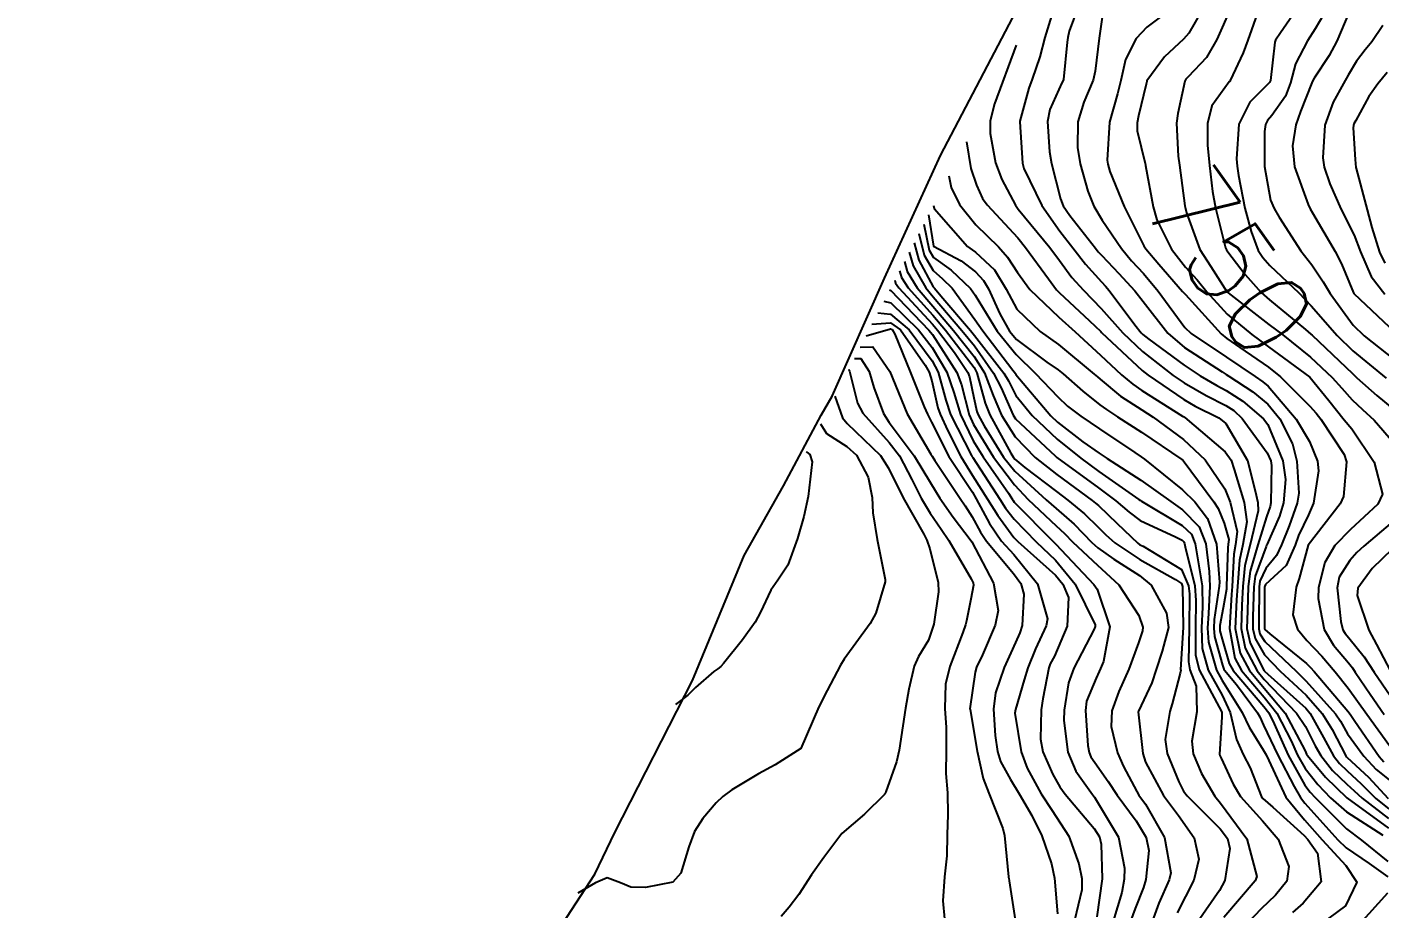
# Model space of a CAD drawing. Header units: metres. Extents: x 318500 to 325275, y 7408834 to 7428799.
# Drawn here: x 321997.1 to 322061.5, y 7417829.6 to 7417871.5 of the extents above; entities that cross this region are included whole.
import ezdxf
from ezdxf.enums import TextEntityAlignment as Align

# ---------------------------------------------------------------- set-up
doc = ezdxf.new("R2010")
doc.units = ezdxf.units.M
doc.header["$MEASUREMENT"] = 0
for name, color, linetype in [('Area', 45, 'Continuous'), ('Cotas', 45, 'Continuous'), ('Curvas de Nivel 1m', 11, 'Continuous'), ('Curvas de Nivel 5m', 15, 'Continuous'), ('Vias Primárias', 230, 'Continuous')]:
    doc.layers.add(name, color=color, linetype=linetype)
doc.styles.add('Style-STANDARD', font='STANDARD.shx')

msp = doc.modelspace()

# ---------------------------------------------------------------- linework, layer by layer
at = {"layer": 'Area'}
msp.add_lwpolyline([(321997.402, 7417779.379), (322002.052, 7417788.598), (322008.605, 7417801.144), (322009.762, 7417803.532), (322009.995, 7417804.3), (322013.489, 7417811.569), (322014.611, 7417813.373), (322017.742, 7417819.95), (322021.242, 7417826.801), (322024.114, 7417831.201), (322025.063, 7417833.19), (322028.756, 7417840.429), (322031.225, 7417846.369), (322033.083, 7417849.694), (322034.879, 7417853.042), (322035.413, 7417853.954), (322037.887, 7417859.572), (322040.56, 7417865.408), (322046.396, 7417876.553)], dxfattribs=at)
at = {"layer": 'Curvas de Nivel 1m', "flags": 128}
for points, elevation in [([(322046.034, 7417872.673), (322045.519, 7417871.028), (322045.285, 7417870.096), (322044.921, 7417869.034), (322044.763, 7417868.606), (322044.341, 7417867.04), (322044.335, 7417867.015), (322044.467, 7417865.038), (322044.527, 7417864.788), (322045.387, 7417863.029), (322046.242, 7417861.809), (322046.858, 7417861.011), (322047.456, 7417860.235), (322048.214, 7417859.396), (322048.413, 7417859.188), (322048.59, 7417858.984), (322049.802, 7417857.349), (322050.105, 7417856.961), (322050.179, 7417856.889), (322050.467, 7417856.665), (322052.157, 7417855.424), (322052.905, 7417854.929), (322053.698, 7417854.469), (322054.143, 7417854.23), (322054.948, 7417853.708), (322055.925, 7417852.883), (322056.126, 7417852.605), (322056.839, 7417850.873), (322056.966, 7417849.992), (322056.871, 7417848.872), (322056.689, 7417848.249), (322056.088, 7417846.88), (322056.073, 7417846.856), (322056.049, 7417846.806), (322055.529, 7417845.385), (322055.463, 7417844.888), (322055.424, 7417843.463), (322055.419, 7417842.889), (322055.522, 7417842.424), (322055.978, 7417841.648), (322056.713, 7417840.873), (322057.953, 7417839.729), (322058.722, 7417838.848), (322059.187, 7417838.099), (322059.846, 7417836.831), (322059.873, 7417836.794), (322059.909, 7417836.758), (322060.915, 7417835.83), (322061.858, 7417834.8)], 754), ([(322047.298, 7417873.006), (322046.685, 7417871.328), (322046.61, 7417871.016), (322046.585, 7417870.798), (322046.404, 7417869.019), (322046.389, 7417868.97), (322046.338, 7417868.866), (322045.754, 7417867.59), (322045.65, 7417867.027), (322045.745, 7417865.576), (322045.836, 7417865.025), (322046.265, 7417863.346), (322046.399, 7417863.018), (322046.715, 7417862.551), (322047.934, 7417860.994), (322048.065, 7417860.829), (322048.227, 7417860.648), (322049.037, 7417859.797), (322049.798, 7417858.966), (322050.202, 7417858.452), (322051.379, 7417856.948), (322052.17, 7417856.273), (322053.956, 7417855.11), (322054.151, 7417854.985), (322054.274, 7417854.908), (322055.414, 7417854.162), (322056.137, 7417853.566), (322056.701, 7417852.874), (322057.298, 7417851.682), (322057.519, 7417850.866), (322057.61, 7417849.332), (322057.532, 7417848.865), (322057.141, 7417847.788), (322056.785, 7417846.873), (322056.54, 7417846.378), (322056.033, 7417845.748), (322055.757, 7417845.151), (322055.719, 7417844.885), (322055.697, 7417843.182), (322055.696, 7417842.884), (322055.749, 7417842.645), (322055.984, 7417842.275), (322057.477, 7417840.865), (322057.963, 7417840.398), (322059.354, 7417838.839), (322059.59, 7417838.491), (322059.926, 7417837.887), (322060.701, 7417836.818), (322061.283, 7417836.189), (322061.899, 7417835.701)], 753), ([(322048.39, 7417872.99), (322048.111, 7417870.994), (322047.917, 7417869.426), (322047.815, 7417868.998), (322047.377, 7417867.952), (322047.086, 7417867.008), (322047.077, 7417865.787), (322047.21, 7417865.006), (322047.569, 7417863.702), (322047.861, 7417862.996), (322048.25, 7417862.329), (322049.17, 7417860.976), (322049.652, 7417860.397), (322050.218, 7417859.794), (322050.922, 7417858.953), (322052.184, 7417857.224), (322052.483, 7417856.935), (322054.164, 7417855.813), (322055.537, 7417854.889), (322055.901, 7417854.637), (322056.145, 7417854.429), (322057.477, 7417852.867), (322058.114, 7417851.799), (322058.491, 7417850.854), (322058.543, 7417850.404), (322058.298, 7417848.857), (322058.064, 7417848.303), (322057.594, 7417847.325), (322057.439, 7417846.866), (322057.002, 7417845.903), (322056.022, 7417844.99), (322055.983, 7417844.918), (322055.978, 7417844.881), (322055.972, 7417842.898), (322055.974, 7417842.88), (322055.99, 7417842.85), (322056.221, 7417842.644), (322057.974, 7417841.236), (322058.163, 7417841.048), (322058.333, 7417840.855), (322059.942, 7417838.967), (322060.043, 7417838.828), (322060.267, 7417838.493), (322061.433, 7417836.807), (322061.655, 7417836.551)], 752), ([(322052.269, 7417872.941), (322050.375, 7417871.507), (322049.867, 7417870.968), (322049.36, 7417869.97), (322049.138, 7417868.978), (322048.975, 7417868.336), (322048.601, 7417866.986), (322048.491, 7417865.186), (322048.519, 7417864.987), (322048.618, 7417864.652), (322049.296, 7417862.974), (322050.232, 7417861.1), (322050.325, 7417860.959), (322050.944, 7417860.231), (322052.075, 7417858.941), (322052.208, 7417858.785), (322053.907, 7417856.914), (322054.177, 7417856.696), (322054.801, 7417856.27), (322056.157, 7417855.338), (322056.74, 7417854.874), (322058.136, 7417853.478), (322058.425, 7417853.147), (322058.648, 7417852.852), (322059.764, 7417851.177), (322059.876, 7417850.833), (322059.726, 7417849.184), (322059.572, 7417848.837), (322058.05, 7417846.86), (322057.617, 7417845.273), (322057.476, 7417844.865), (322057.326, 7417843.541), (322057.538, 7417842.865), (322057.985, 7417842.329), (322058.704, 7417841.576), (322059.331, 7417840.84), (322059.958, 7417840.052), (322060.84, 7417838.816), (322061.918, 7417837.322)], 751), ([(322057.847, 7417872.868), (322056.728, 7417871.239), (322056.491, 7417870.888), (322056.459, 7417870.798), (322056.354, 7417869.816), (322056.251, 7417868.972), (322056.204, 7417868.882), (322055.28, 7417867.942), (322054.754, 7417866.903), (322054.643, 7417865.254), (322054.674, 7417864.904), (322054.731, 7417864.455), (322055.037, 7417862.898), (322055.34, 7417861.797), (322055.679, 7417860.888), (322055.891, 7417860.549), (322056.223, 7417860.173), (322057.606, 7417858.866), (322058.201, 7417858.258), (322059.436, 7417856.841), (322060.169, 7417856.116), (322061.768, 7417854.806)], 747), ([(322059.203, 7417872.848), (322058.376, 7417871.43), (322058.025, 7417870.865), (322057.454, 7417869.773), (322057.208, 7417868.871), (322056.971, 7417868.233), (322056.316, 7417867.31), (322056.118, 7417867.078), (322056.017, 7417866.884), (322055.973, 7417866.552), (322055.976, 7417864.885), (322056.266, 7417863.277), (322056.427, 7417862.878), (322056.666, 7417862.464), (322057.705, 7417860.865), (322058.223, 7417860.201), (322058.762, 7417859.398), (322059.093, 7417858.847), (322060.188, 7417857.34), (322060.718, 7417856.822), (322062.163, 7417855.678)], 746), ([(322054.385, 7417872.459), (322053.701, 7417870.92), (322053.206, 7417870.078), (322052.343, 7417869.145), (322052.238, 7417869.045), (322052.184, 7417868.942), (322051.851, 7417867.411), (322051.793, 7417866.945), (322051.869, 7417865.369), (322051.922, 7417864.944), (322052.188, 7417863.014), (322052.199, 7417862.941), (322052.256, 7417862.683), (322052.893, 7417860.93), (322053.42, 7417860.12), (322054.202, 7417858.91), (322054.251, 7417858.868), (322056.187, 7417857.371), (322056.838, 7417856.873), (322058.164, 7417855.807), (322059.198, 7417854.844), (322059.647, 7417854.339), (322060.139, 7417853.778), (322060.628, 7417853.316), (322061.196, 7417852.814), (322062.114, 7417851.744)], 749), ([(322055.626, 7417872.141), (322055.175, 7417870.902), (322054.966, 7417870.296), (322054.341, 7417868.975), (322054.317, 7417868.934), (322054.299, 7417868.911), (322053.474, 7417867.771), (322053.261, 7417866.926), (322053.267, 7417865.893), (322053.356, 7417864.924), (322053.496, 7417863.698), (322053.636, 7417862.919), (322054.125, 7417861.018), (322054.169, 7417860.911), (322054.19, 7417860.871), (322054.229, 7417860.827), (322055.058, 7417859.737), (322055.809, 7417858.886), (322056.205, 7417858.535), (322057.916, 7417857.131), (322058.181, 7417856.909), (322058.234, 7417856.859), (322060.153, 7417855.031), (322060.368, 7417854.827), (322061.318, 7417853.989), (322062.135, 7417853.299)], 748), ([(322061.595, 7417871.6), (322061.076, 7417870.823), (322060.759, 7417870.432), (322060.356, 7417869.889), (322059.953, 7417869.229), (322059.725, 7417868.839), (322059.233, 7417867.94), (322058.847, 7417866.852), (322058.743, 7417865.302), (322058.812, 7417864.852), (322059.075, 7417864.051), (322059.622, 7417862.84), (322060.242, 7417861.608), (322060.547, 7417860.825), (322061.046, 7417859.646), (322061.699, 7417858.808)], 744), ([(322061.806, 7417869.357), (322061.358, 7417868.82), (322060.943, 7417868.212), (322060.314, 7417867.075), (322060.231, 7417866.912), (322060.201, 7417866.832), (322060.195, 7417866.718), (322060.294, 7417865.22), (322060.322, 7417864.83), (322060.33, 7417864.789), (322060.861, 7417862.821), (322061.081, 7417861.984), (322061.441, 7417860.812), (322061.698, 7417860.281)], 743), ([(322041.79, 7417866.05), (322041.996, 7417864.793), (322042.269, 7417863.987), (322042.565, 7417863.368), (322042.773, 7417863.062), (322044.237, 7417861.481), (322044.609, 7417861.036), (322045.698, 7417859.542), (322046.084, 7417859.021), (322046.208, 7417858.887), (322047.644, 7417857.543), (322048.181, 7417857.032), (322048.225, 7417856.989), (322050.153, 7417855.182), (322050.431, 7417854.957), (322052.138, 7417853.788), (322052.678, 7417853.475), (322053.801, 7417852.915), (322054.126, 7417852.653), (322055.158, 7417850.894), (322055.525, 7417849.442), (322055.66, 7417848.886), (322055.67, 7417848.49), (322055.295, 7417846.891), (322055.04, 7417845.89), (322054.946, 7417844.896), (322054.9, 7417844.003), (322054.862, 7417842.897), (322055.056, 7417841.969), (322055.621, 7417840.885), (322055.964, 7417840.475), (322057.503, 7417838.864), (322057.931, 7417838.238), (322058.381, 7417837.317), (322058.658, 7417836.849), (322059.21, 7417836.147), (322059.897, 7417835.484), (322060.236, 7417835.168), (322060.62, 7417834.819), (322061.876, 7417833.862)], 756), ([(322040.95, 7417864.44), (322041.062, 7417863.882), (322041.459, 7417863.082), (322042.246, 7417862.109), (322043.326, 7417861.054), (322043.754, 7417860.575), (322044.218, 7417859.846), (322044.81, 7417859.034), (322046.19, 7417857.715), (322046.964, 7417857.008), (322048.164, 7417855.908), (322049.168, 7417854.975), (322049.704, 7417854.525), (322050.143, 7417854.223), (322052.066, 7417853.005), (322052.13, 7417852.969), (322052.178, 7417852.939), (322054.106, 7417851.307), (322054.385, 7417850.906), (322054.528, 7417850.469), (322055.008, 7417848.896), (322055.135, 7417847.968), (322054.944, 7417846.897), (322054.78, 7417846.157), (322054.685, 7417844.9), (322054.647, 7417844.264), (322054.585, 7417842.901), (322054.812, 7417841.731), (322055.262, 7417840.891), (322055.958, 7417840.063), (322056.949, 7417838.87), (322057.913, 7417837.074), (322057.977, 7417836.925), (322058.023, 7417836.858), (322058.878, 7417835.823), (322059.89, 7417834.846), (322061.869, 7417833.388)], 757), ([(322040.22, 7417863.02), (322040.257, 7417862.888), (322041.849, 7417861.076), (322042.066, 7417860.91), (322042.227, 7417860.8), (322043.129, 7417859.966), (322043.678, 7417859.048), (322044.196, 7417858.092), (322045.301, 7417857.029), (322046.171, 7417856.409), (322047.877, 7417854.994), (322048.024, 7417854.867), (322048.148, 7417854.757), (322049.117, 7417853.953), (322050.133, 7417853.297), (322050.68, 7417852.954), (322052.114, 7417851.895), (322053.158, 7417850.924), (322054.08, 7417849.547), (322054.347, 7417848.906), (322054.677, 7417847.521), (322054.597, 7417846.902), (322054.51, 7417846.436), (322054.43, 7417844.904), (322054.402, 7417844.517), (322054.307, 7417842.905), (322054.56, 7417841.485), (322054.874, 7417840.896), (322055.951, 7417839.631), (322056.557, 7417838.874), (322057.234, 7417837.553), (322057.541, 7417836.864), (322057.904, 7417836.236), (322058.513, 7417835.468), (322059.112, 7417834.842), (322059.88, 7417834.177), (322061.601, 7417833.067)], 758), ([(322039.99, 7417862.58), (322040.227, 7417861.097), (322041.535, 7417860.392), (322042.218, 7417859.865), (322042.605, 7417859.456), (322042.846, 7417859.06), (322043.38, 7417857.864), (322043.839, 7417857.045), (322044.174, 7417856.657), (322045.614, 7417855.569), (322046.153, 7417855.21), (322046.395, 7417855.016), (322047.331, 7417854.191), (322048.136, 7417853.547), (322048.462, 7417853.314), (322048.977, 7417852.977), (322050.119, 7417852.241), (322052.043, 7417850.941), (322052.099, 7417850.887), (322053.566, 7417848.918), (322053.761, 7417848.609), (322054.06, 7417847.916), (322054.274, 7417847.129), (322054.249, 7417846.907), (322054.223, 7417846.732), (322054.17, 7417844.908), (322054.158, 7417844.768), (322054.005, 7417843.877), (322053.856, 7417843.048), (322053.846, 7417842.912), (322053.855, 7417842.779), (322053.984, 7417842.286), (322054.298, 7417841.229), (322054.475, 7417840.902), (322055.945, 7417839.18), (322056.176, 7417838.878), (322056.441, 7417838.366), (322057.097, 7417836.868), (322057.896, 7417835.436), (322058.145, 7417835.109), (322058.379, 7417834.853), (322059.868, 7417833.358), (322060.585, 7417832.819), (322061.845, 7417831.802)], 759), ([(322039.53, 7417861.69), (322039.788, 7417860.669), (322040.218, 7417859.931), (322040.658, 7417859.537), (322041.11, 7417859.087), (322042.188, 7417857.6), (322042.571, 7417857.064), (322044.006, 7417855.188), (322044.121, 7417855.04), (322044.134, 7417855.024), (322044.15, 7417854.991), (322045.815, 7417853.023), (322046.126, 7417852.721), (322047.327, 7417851.786), (322048.104, 7417851.234), (322048.49, 7417850.984), (322050.085, 7417849.953), (322051.521, 7417848.945), (322052.066, 7417848.552), (322052.871, 7417847.74), (322053.182, 7417846.923), (322053.344, 7417845.607), (322053.379, 7417844.92), (322053.308, 7417843.613), (322053.265, 7417842.921), (322053.309, 7417842.246), (322053.691, 7417840.914), (322053.963, 7417840.419), (322054.907, 7417838.895), (322055.24, 7417838.201), (322055.914, 7417837.12), (322056.055, 7417836.879), (322056.173, 7417836.611), (322056.987, 7417834.869), (322057.874, 7417833.789), (322058.724, 7417832.847), (322059.842, 7417831.619), (322060.361, 7417830.822), (322059.819, 7417829.702), (322058.664, 7417828.847)], 761), ([(322039.3, 7417861.25), (322039.534, 7417860.421), (322040.211, 7417859.16), (322040.24, 7417859.129), (322040.267, 7417859.099), (322040.572, 7417858.727), (322041.983, 7417857.073), (322042.176, 7417856.836), (322043.58, 7417855.049), (322043.787, 7417854.686), (322044.14, 7417853.992), (322044.915, 7417853.032), (322046.113, 7417851.906), (322047.239, 7417851.003), (322048.091, 7417850.375), (322049.989, 7417849.043), (322050.07, 7417848.988), (322050.117, 7417848.96), (322052.059, 7417847.801), (322052.501, 7417847.379), (322052.672, 7417846.931), (322052.808, 7417846.159), (322053, 7417844.925), (322053.017, 7417843.913), (322052.974, 7417842.925), (322053.009, 7417841.953), (322053.29, 7417840.92), (322053.952, 7417839.721), (322054.333, 7417838.904), (322054.645, 7417837.623), (322054.954, 7417836.894), (322055.288, 7417836.274), (322055.836, 7417834.881), (322055.889, 7417834.807), (322056.365, 7417834.393), (322057.863, 7417833.05), (322058.039, 7417832.857), (322058.487, 7417832.214), (322058.667, 7417830.847), (322057.82, 7417829.831), (322057.299, 7417829.381)], 762), ([(322038.84, 7417860.36), (322038.978, 7417859.879), (322039.452, 7417859.108), (322040.197, 7417858.237), (322041.177, 7417857.085), (322042.162, 7417855.838), (322042.648, 7417855.063), (322043.07, 7417853.987), (322043.468, 7417853.05), (322044.115, 7417852.024), (322045.065, 7417851.03), (322046.088, 7417850.228), (322047.779, 7417848.994), (322047.939, 7417848.862), (322048.068, 7417848.744), (322048.97, 7417847.887), (322049.945, 7417846.962), (322050.049, 7417846.882), (322050.198, 7417846.809), (322052.031, 7417845.7), (322052.36, 7417844.935), (322052.398, 7417844.55), (322052.394, 7417842.934), (322052.351, 7417841.312), (322052.424, 7417840.933), (322052.73, 7417840.157), (322052.755, 7417838.928), (322052.524, 7417837.536), (322052.578, 7417836.93), (322052.978, 7417836.001), (322053.618, 7417834.914), (322053.885, 7417834.586), (322055.138, 7417832.891), (322055.614, 7417831.102), (322055.535, 7417830.884), (322054.043, 7417829.138)], 764), ([(322039.07, 7417860.81), (322039.256, 7417860.15), (322039.857, 7417859.104), (322040.204, 7417858.675), (322041.571, 7417857.079), (322042.169, 7417856.346), (322043.085, 7417855.056), (322043.439, 7417854.346), (322044.016, 7417853.042), (322044.128, 7417852.876), (322046.012, 7417851.11), (322046.1, 7417851.029), (322048.079, 7417849.591), (322048.894, 7417848.978), (322049.528, 7417848.431), (322050.061, 7417848.039), (322051.735, 7417847.261), (322052.052, 7417847.094), (322052.131, 7417847.019), (322052.162, 7417846.938), (322052.197, 7417846.788), (322052.662, 7417844.93), (322052.714, 7417844.225), (322052.685, 7417842.93), (322052.693, 7417841.645), (322052.867, 7417840.927), (322053.94, 7417838.922), (322053.937, 7417838.685), (322053.834, 7417836.911), (322053.85, 7417836.852), (322053.908, 7417836.732), (322054.478, 7417835.483), (322054.831, 7417834.896), (322055.873, 7417833.752), (322056.616, 7417832.872), (322057.131, 7417831.577), (322057.029, 7417830.868), (322056.496, 7417830.2), (322055.817, 7417829.557), (322055.186, 7417828.889)], 763), ([(322038.14, 7417859.01), (322038.199, 7417858.99), (322040.007, 7417857.102), (322040.177, 7417856.889), (322041.338, 7417855.082), (322041.566, 7417854.5), (322041.916, 7417853.073), (322042.123, 7417852.6), (322043.088, 7417851.055), (322044.08, 7417849.727), (322044.733, 7417849.033), (322046.058, 7417847.78), (322046.452, 7417847.412), (322046.852, 7417847.008), (322048.034, 7417845.907), (322049.045, 7417844.975), (322049.998, 7417843.52), (322050.179, 7417842.958), (322050.163, 7417842.783), (322049.983, 7417842.219), (322049.521, 7417840.967), (322049.036, 7417839.892), (322048.707, 7417838.978), (322048.676, 7417838.231), (322048.977, 7417836.974), (322049.272, 7417836.338), (322049.892, 7417835.143), (322049.996, 7417834.959), (322050.308, 7417834.531), (322051.212, 7417832.946), (322051.513, 7417831.265), (322051.443, 7417830.944), (322050.949, 7417829.819), (322050.628, 7417828.952)], 767), ([(322038.38, 7417859.47), (322038.421, 7417859.336), (322038.569, 7417859.116), (322040.184, 7417857.38), (322040.421, 7417857.096), (322041.219, 7417856.029), (322041.857, 7417855.074), (322041.942, 7417854.867), (322042.138, 7417853.881), (322042.286, 7417853.222), (322042.345, 7417853.067), (322042.644, 7417852.541), (322043.564, 7417851.048), (322044.09, 7417850.39), (322045.587, 7417849.025), (322046.066, 7417848.613), (322046.918, 7417847.866), (322047.763, 7417846.994), (322048.046, 7417846.732), (322048.812, 7417846.204), (322050.027, 7417845.419), (322050.585, 7417844.954), (322051.316, 7417843.632), (322051.403, 7417842.946), (322051.108, 7417841.819), (322050.826, 7417840.951), (322050.607, 7417840.307), (322049.972, 7417838.96), (322049.968, 7417838.931), (322050.19, 7417836.957), (322050.319, 7417836.542), (322051.171, 7417834.947), (322051.876, 7417833.991), (322052.633, 7417832.928), (322052.846, 7417831.924), (322052.616, 7417830.928), (322051.814, 7417829.372)], 766), ([(322037.86, 7417858.47), (322038.193, 7417858.392), (322039.516, 7417857.107), (322040.168, 7417856.268), (322040.86, 7417855.089), (322041.187, 7417854.131), (322041.503, 7417853.079), (322042.111, 7417851.825), (322042.59, 7417851.063), (322043.788, 7417849.331), (322043.979, 7417849.041), (322044.015, 7417848.987), (322044.069, 7417848.916), (322045.94, 7417847.021), (322046.048, 7417846.909), (322047.851, 7417844.993), (322048.017, 7417844.775), (322048.608, 7417842.981), (322048.312, 7417841.323), (322048.171, 7417840.987), (322048.109, 7417840.847), (322047.963, 7417840.538), (322047.51, 7417839.433), (322047.454, 7417838.997), (322047.573, 7417837.337), (322047.625, 7417836.994), (322047.71, 7417836.795), (322047.905, 7417836.522), (322048.537, 7417835.621), (322048.962, 7417834.974), (322049.872, 7417833.742), (322050.348, 7417832.955), (322050.471, 7417832.334), (322050.322, 7417830.955), (322050.209, 7417830.573), (322049.816, 7417829.568), (322049.598, 7417828.963)], 768), ([(322037.58, 7417857.92), (322038.187, 7417857.863), (322039.067, 7417857.111), (322040.158, 7417855.639), (322040.441, 7417855.096), (322040.812, 7417853.765), (322041.039, 7417853.086), (322042.039, 7417851.133), (322042.073, 7417851.07), (322042.099, 7417851.028), (322043.38, 7417849.05), (322043.647, 7417848.627), (322044.061, 7417848.096), (322045.118, 7417847.029), (322046.037, 7417846.15), (322046.971, 7417845.006), (322047.912, 7417843.07), (322047.921, 7417842.991), (322047.863, 7417842.866), (322046.904, 7417841.006), (322046.652, 7417840.317), (322046.443, 7417839.012), (322046.429, 7417838.516), (322046.609, 7417837.01), (322046.999, 7417836.102), (322047.791, 7417834.991), (322047.888, 7417834.869), (322049.031, 7417832.972), (322049.317, 7417831.489), (322049.304, 7417830.968), (322049.193, 7417830.338), (322048.766, 7417828.976)], 769), ([(322037.02, 7417856.83), (322038.18, 7417857.163), (322038.255, 7417857.119), (322038.388, 7417856.906), (322039.111, 7417855.11), (322039.789, 7417853.448), (322039.946, 7417853.102), (322040.124, 7417852.716), (322040.949, 7417851.087), (322042.075, 7417849.384), (322042.263, 7417849.067), (322042.89, 7417847.89), (322043.469, 7417847.049), (322044.041, 7417846.423), (322045.172, 7417845.028), (322045.656, 7417843.363), (322045.586, 7417843.024), (322045.073, 7417841.935), (322044.712, 7417841.033), (322044.538, 7417840.457), (322044.121, 7417839.038), (322044.101, 7417838.875), (322044.396, 7417837.035), (322044.687, 7417836.247), (322045.35, 7417835.025), (322045.878, 7417834.229), (322046.665, 7417833.008), (322047.141, 7417831.7), (322047.283, 7417830.998), (322047.286, 7417830.459), (322046.94, 7417829.003)], 771), ([(322036.46, 7417855.74), (322036.767, 7417855.748), (322037.168, 7417855.135), (322037.384, 7417854.373), (322037.841, 7417853.124), (322038.124, 7417852.703), (322039.305, 7417851.108), (322040.081, 7417849.827), (322040.526, 7417849.093), (322041.167, 7417848.189), (322042.015, 7417847.071), (322042.049, 7417847.021), (322043.084, 7417845.054), (322043.302, 7417843.749), (322043.153, 7417843.053), (322042.551, 7417841.637), (322042.279, 7417841.065), (322042.207, 7417840.826), (322041.962, 7417839.07), (322041.964, 7417839.045), (322042.297, 7417837.064), (322042.592, 7417835.755), (322042.859, 7417835.055), (322043.529, 7417833.382), (322043.607, 7417833.044), (322043.797, 7417831.074), (322043.8, 7417831.04), (322043.805, 7417831.015), (322043.828, 7417830.885), (322044.105, 7417829.037)], 773), ([(322036.74, 7417856.29), (322037.334, 7417856.299), (322038.15, 7417855.12), (322038.979, 7417853.112), (322040.101, 7417851.199), (322040.166, 7417851.099), (322040.295, 7417850.899), (322041.497, 7417849.079), (322041.732, 7417848.74), (322042.061, 7417848.216), (322042.467, 7417847.477), (322042.744, 7417847.06), (322044.027, 7417845.517), (322044.379, 7417845.036), (322044.521, 7417844.526), (322044.437, 7417843.036), (322044.338, 7417842.685), (322043.979, 7417841.91), (322043.592, 7417841.046), (322043.171, 7417839.832), (322043.074, 7417839.053), (322043.167, 7417837.805), (322043.274, 7417837.05), (322043.421, 7417836.563), (322043.897, 7417835.704), (322044.306, 7417835.036), (322044.911, 7417833.993), (322045.376, 7417833.025), (322045.84, 7417831.695), (322045.987, 7417831.018), (322046.123, 7417829.325)], 772), ([(322036.18, 7417855.2), (322036.202, 7417855.201), (322036.231, 7417855.149), (322036.611, 7417853.619), (322036.868, 7417853.139), (322038.11, 7417851.755), (322038.601, 7417851.115), (322039.201, 7417849.991), (322039.635, 7417849.104), (322040.063, 7417848.379), (322040.591, 7417847.627), (322040.951, 7417847.086), (322042.023, 7417845.262), (322042.117, 7417845.069), (322042.131, 7417844.955), (322042.008, 7417844.297), (322041.798, 7417843.268), (322041.753, 7417843.074), (322041.623, 7417842.712), (322040.998, 7417841.085), (322040.804, 7417840.241), (322040.77, 7417839.088), (322040.831, 7417838.182), (322040.825, 7417837.086), (322040.806, 7417835.993), (322040.894, 7417835.085), (322040.905, 7417834.054), (322040.884, 7417833.085), (322040.856, 7417832.074), (322040.745, 7417831.086), (322040.675, 7417829.944), (322040.743, 7417829.086)], 774), ([(322034.85, 7417852.64), (322035.136, 7417852.185), (322036.106, 7417851.558), (322036.566, 7417851.143), (322037.124, 7417850.095), (322037.307, 7417849.131), (322037.335, 7417848.403), (322037.547, 7417847.128), (322037.919, 7417845.224), (322037.923, 7417845.121), (322037.49, 7417843.635), (322037.214, 7417843.132), (322035.973, 7417841.439), (322035.804, 7417841.152), (322035.165, 7417839.949), (322034.773, 7417839.168), (322033.91, 7417837.18), (322032.686, 7417836.409), (322031.898, 7417835.98), (322030.625, 7417835.219), (322030.205, 7417834.905), (322029.881, 7417834.602), (322029.25, 7417833.859), (322028.852, 7417833.245), (322028.583, 7417832.515), (322028.211, 7417831.254), (322027.826, 7417830.834), (322026.529, 7417830.567), (322025.823, 7417830.583), (322025.34, 7417830.802), (322024.696, 7417831.026), (322024.149, 7417830.789), (322023.31, 7417830.3)], 776), ([(322034.17, 7417851.32), (322034.204, 7417851.281), (322034.35, 7417851.176), (322034.448, 7417850.821), (322034.27, 7417849.177), (322034.061, 7417848.234), (322033.761, 7417847.183), (322033.298, 7417845.916), (322032.818, 7417845.192), (322032.485, 7417844.723), (322031.997, 7417843.678), (322031.748, 7417843.204), (322031.132, 7417842.364), (322030.238, 7417841.226), (322030.112, 7417841.083), (322029.966, 7417840.976), (322029.773, 7417840.85), (322028.898, 7417840.095), (322028.538, 7417839.732), (322027.95, 7417839.28)], 777), ([(322062.062, 7417847.973), (322060.699, 7417846.82), (322060.361, 7417846.509), (322060.04, 7417846.135), (322059.524, 7417845.341), (322059.426, 7417844.839), (322059.607, 7417843.224), (322059.697, 7417842.834), (322059.808, 7417842.652), (322059.986, 7417842.45), (322060.714, 7417841.556), (322061.194, 7417840.812), (322061.954, 7417839.712)], 749), ([(322062.048, 7417846.67), (322061.09, 7417845.758), (322060.419, 7417844.824), (322060.374, 7417844.466), (322060.939, 7417842.816), (322061.306, 7417842.133), (322061.971, 7417840.861)], 748)]:
    msp.add_lwpolyline(points, dxfattribs=dict(at, elevation=elevation))
at = {"layer": 'Curvas de Nivel 5m', "flags": 128}
for points, elevation in [([(322053.339, 7417872.926), (322052.373, 7417871.231), (322052.117, 7417870.943), (322051.21, 7417870.099), (322050.382, 7417868.96), (322050.37, 7417868.929), (322050.338, 7417868.807), (322049.985, 7417867.295), (322049.916, 7417866.966), (322049.917, 7417866.577), (322050.291, 7417865.029), (322050.306, 7417864.96), (322050.312, 7417864.938), (322050.679, 7417862.956), (322050.855, 7417862.35), (322051.544, 7417860.947), (322052.221, 7417860.088), (322052.772, 7417859.488), (322053.222, 7417858.925), (322054.194, 7417857.86), (322055.365, 7417856.892), (322056.171, 7417856.308), (322058.137, 7417854.86), (322059.04, 7417853.747), (322059.771, 7417852.835), (322060.124, 7417852.398), (322061.198, 7417850.814), (322061.59, 7417849.295), (322061.371, 7417848.81), (322060.058, 7417847.615), (322059.325, 7417846.841), (322058.848, 7417846.037), (322058.546, 7417844.852), (322058.533, 7417844.332), (322058.81, 7417842.848), (322059.25, 7417842.109), (322059.974, 7417841.26), (322060.163, 7417841.018), (322060.292, 7417840.825), (322060.995, 7417839.773), (322061.663, 7417838.804)], 750), ([(322060.163, 7417872.609), (322059.412, 7417870.844), (322059.047, 7417870.163), (322058.343, 7417869.089), (322058.26, 7417868.942), (322058.231, 7417868.861), (322057.691, 7417867.495), (322057.46, 7417866.868), (322057.31, 7417865.859), (322057.406, 7417864.869), (322058.044, 7417863.081), (322058.152, 7417862.861), (322058.257, 7417862.672), (322059.342, 7417860.843), (322059.644, 7417860.258), (322060.21, 7417858.864), (322060.217, 7417858.837), (322062.183, 7417856.987)], 745), ([(322044.16, 7417870.65), (322043.124, 7417867.86), (322042.916, 7417867.061), (322042.915, 7417866.447), (322043.183, 7417865.056), (322043.482, 7417864.262), (322044.132, 7417863.042), (322044.257, 7417862.859), (322045.763, 7417861.025), (322046.224, 7417860.403), (322046.811, 7417859.606), (322047.362, 7417859.003), (322048.197, 7417858.131), (322049.235, 7417856.974), (322050.167, 7417856.083), (322051.622, 7417854.945), (322052.146, 7417854.59), (322053.198, 7417853.982), (322054.136, 7417853.503), (322054.508, 7417853.278), (322054.903, 7417852.898), (322056.106, 7417851.256), (322056.281, 7417850.878), (322056.313, 7417850.661), (322056.278, 7417848.878), (322056.236, 7417848.71), (322056.063, 7417848.209), (322055.65, 7417846.886), (322055.291, 7417845.631), (322055.203, 7417844.892), (322055.161, 7417843.734), (322055.139, 7417842.893), (322055.294, 7417842.201), (322055.957, 7417840.88), (322055.97, 7417840.862), (322056.124, 7417840.723), (322057.944, 7417839.112), (322058.148, 7417838.857), (322058.785, 7417837.709), (322059.262, 7417836.84), (322059.541, 7417836.47), (322059.903, 7417836.122), (322060.575, 7417835.498), (322061.276, 7417834.809), (322061.883, 7417834.321)], 755), ([(322039.76, 7417862.14), (322040.023, 7417860.898), (322040.225, 7417860.553), (322041.074, 7417859.942), (322041.989, 7417859.073), (322042.205, 7417858.756), (322043.25, 7417857.054), (322044.163, 7417855.929), (322045.082, 7417855.031), (322046.139, 7417853.922), (322046.597, 7417853.476), (322047.235, 7417853.003), (322048.121, 7417852.397), (322049.799, 7417851.27), (322050.102, 7417851.065), (322050.257, 7417850.958), (322052.078, 7417849.496), (322052.665, 7417848.931), (322053.269, 7417848.129), (322053.691, 7417846.915), (322053.827, 7417845.109), (322053.812, 7417844.913), (322053.585, 7417843.327), (322053.557, 7417842.916), (322053.587, 7417842.517), (322053.972, 7417841.155), (322054.032, 7417840.97), (322054.065, 7417840.909), (322054.634, 7417840.226), (322055.64, 7417838.884), (322055.75, 7417838.696), (322055.931, 7417838.303), (322056.614, 7417836.873), (322057.385, 7417835.376), (322057.678, 7417834.862), (322057.886, 7417834.592), (322059.459, 7417832.836), (322059.854, 7417832.453), (322060.948, 7417831.709), (322061.834, 7417831.082)], 760), ([(322038.61, 7417859.92), (322038.699, 7417859.607), (322039.02, 7417859.112), (322040.191, 7417857.802), (322040.791, 7417857.091), (322042.154, 7417855.315), (322042.283, 7417855.068), (322042.69, 7417853.616), (322042.907, 7417853.058), (322043.904, 7417851.242), (322044.026, 7417851.041), (322044.099, 7417850.952), (322044.568, 7417850.56), (322046.076, 7417849.411), (322046.613, 7417849.012), (322047.417, 7417848.353), (322048.057, 7417847.715), (322048.419, 7417847.35), (322048.859, 7417846.978), (322050.038, 7417846.183), (322051.744, 7417845.223), (322052.021, 7417845.039), (322052.062, 7417844.939), (322052.069, 7417844.89), (322052.102, 7417842.938), (322051.98, 7417840.95), (322051.989, 7417840.92), (322051.968, 7417840.778), (322051.576, 7417839.313), (322051.475, 7417838.945), (322051.247, 7417837.62), (322051.342, 7417836.946), (322051.897, 7417835.597), (322052.12, 7417835.164), (322052.297, 7417834.934), (322053.867, 7417833.366), (322054.22, 7417832.905), (322054.33, 7417832.425), (322054.085, 7417830.906), (322053.825, 7417830.427), (322052.785, 7417828.925)], 765), ([(322037.3, 7417857.38), (322038.183, 7417857.437), (322038.651, 7417857.115), (322039.832, 7417855.426), (322040.017, 7417855.101), (322040.146, 7417854.678), (322040.436, 7417853.398), (322040.539, 7417853.094), (322040.908, 7417852.298), (322041.522, 7417851.079), (322042.087, 7417850.183), (322042.799, 7417849.059), (322043.279, 7417848.268), (322044.052, 7417847.232), (322044.242, 7417847.038), (322046.026, 7417845.434), (322046.379, 7417845.015), (322046.648, 7417844.373), (322046.59, 7417843.011), (322045.976, 7417841.586), (322045.774, 7417841.219), (322045.708, 7417841.023), (322045.426, 7417839.547), (322045.346, 7417839.026), (322045.311, 7417837.634), (322045.435, 7417837.025), (322045.899, 7417835.955), (322046.239, 7417835.36), (322046.489, 7417835.011), (322047.866, 7417833.387), (322048.116, 7417832.986), (322048.199, 7417832.641), (322048.246, 7417830.984), (322048.002, 7417829.177)], 770), ([(322035.53, 7417853.95), (322035.9, 7417852.927), (322036.123, 7417852.654), (322037.705, 7417851.126), (322038.091, 7417850.534), (322038.788, 7417849.113), (322039.764, 7417847.391), (322039.913, 7417847.101), (322040.044, 7417846.687), (322040.445, 7417845.094), (322040.462, 7417844.645), (322040.241, 7417843.096), (322039.982, 7417842.344), (322039.508, 7417841.572), (322039.304, 7417841.107), (322039.059, 7417840.003), (322038.897, 7417839.11), (322038.766, 7417838.273), (322038.596, 7417837.113), (322038.468, 7417836.551), (322037.963, 7417835.119), (322037.941, 7417835.068), (322037.888, 7417835.002), (322036.941, 7417834.067), (322035.86, 7417833.15), (322035.001, 7417832.004), (322034.419, 7417831.171), (322033.821, 7417830.242), (322033.358, 7417829.641), (322032.98, 7417829.188)], 775), ([(322061.825, 7417830.307), (322060.485, 7417828.82)], 760)]:
    msp.add_lwpolyline(points, dxfattribs=dict(at, elevation=elevation))
at = {"layer": 'Vias Primárias'}
for points in [[(323715.644, 7420145.548, 0), (323709.04, 7420132.939)], [(323831.088, 7420001.787, 0), (323833.844, 7420008.443, 0.220888)]]:
    msp.add_lwpolyline(points, format="xyb", dxfattribs=at)

# ---------------------------------------------------------------- texts
at = {"layer": 'Cotas', "style": 'Style-STANDARD'}
msp.add_text('750', height=4, rotation=305.14093, dxfattribs=at).set_placement((322054.341, 7417860.37, 750), align=Align.MIDDLE_CENTER)

doc.saveas('drawing.dxf')
